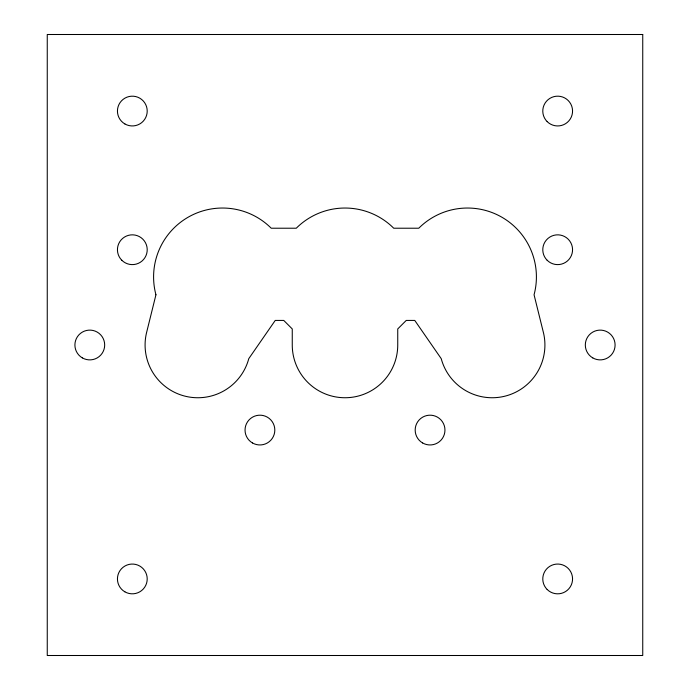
<?xml version="1.0" encoding="UTF-8"?>
<svg xmlns="http://www.w3.org/2000/svg" width="690" height="690" viewBox="0 0 690 690"><rect width="100%" height="100%" fill="white"/><g stroke="black" fill="none" stroke-linecap="round" stroke-linejoin="round"><path stroke-width="1.03" d="M155.94 294.777L146.884 331.347A52.742 52.742 0 0 0 184.178 395.948A52.742 52.742 0 0 0 248.78 358.653L275.241 320.427L283.754 320.427L292.258 328.94L292.258 345A52.742 52.742 0 0 0 345 397.742A52.742 52.742 0 0 0 397.742 345L397.742 328.94L406.246 320.427L414.759 320.427L441.221 358.653A52.742 52.742 0 0 0 505.822 395.948A52.742 52.742 0 0 0 543.116 331.347L534.06 294.777A68.905 68.905 0 0 0 418.778 228.218L393.723 228.218A68.905 68.905 0 0 0 296.277 228.218L271.222 228.218A68.905 68.905 0 0 0 155.94 294.777M642.744 34.5L47.256 34.5L47.256 655.5L642.744 655.5L642.744 34.5M124.881 123.95A14.887 14.887 0 0 0 147.212 111.064A14.887 14.887 0 0 0 124.881 98.17A14.887 14.887 0 0 0 124.881 123.95M547.144 121.587A14.887 14.887 0 0 0 572.053 114.911A14.887 14.887 0 0 0 553.82 96.678A14.887 14.887 0 0 0 547.144 121.587M547.144 589.467A14.887 14.887 0 0 0 572.053 582.791A14.887 14.887 0 0 0 553.82 564.558A14.887 14.887 0 0 0 547.144 589.467M124.881 591.83A14.887 14.887 0 0 0 147.212 578.936A14.887 14.887 0 0 0 124.881 566.05A14.887 14.887 0 0 0 124.881 591.83M252.488 442.963A14.887 14.887 0 0 0 274.818 430.068A14.887 14.887 0 0 0 252.488 417.174A14.887 14.887 0 0 0 252.488 442.963M422.625 442.963A14.887 14.887 0 0 0 444.955 430.068A14.887 14.887 0 0 0 422.625 417.174A14.887 14.887 0 0 0 422.625 442.963M592.762 357.894A14.887 14.887 0 0 0 615.092 345A14.887 14.887 0 0 0 592.762 332.106A14.887 14.887 0 0 0 592.762 357.894M82.352 357.894A14.887 14.887 0 0 0 104.682 345A14.887 14.887 0 0 0 82.352 332.106A14.887 14.887 0 0 0 82.352 357.894M121.802 260.251A14.887 14.887 0 0 0 146.711 253.575A14.887 14.887 0 0 0 128.478 235.342A14.887 14.887 0 0 0 121.802 260.251M547.144 260.251A14.887 14.887 0 0 0 572.053 253.575A14.887 14.887 0 0 0 553.82 235.342A14.887 14.887 0 0 0 547.144 260.251"/></g></svg>
